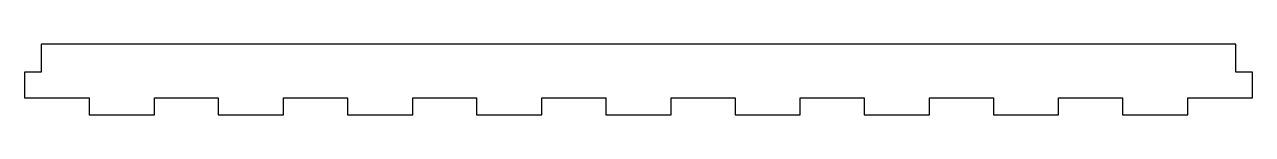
# Model space of a CAD drawing. Header units: millimetres. Extents: x -219 to 219, y -13 to 13.
import ezdxf

# ---------------------------------------------------------------- set-up
doc = ezdxf.new("R2010")
doc.units = ezdxf.units.MM
doc.layers.get('0').update_dxf_attribs({"linetype": 'CONTINUOUS'})

msp = doc.modelspace()

# ---------------------------------------------------------------- linework, layer by layer
for p, q in [((213.49, 12.63), (-213.49, 12.63)), ((-213.49, 12.63), (-213.49, 2.62)), ((213.49, 2.62), (213.49, 12.63)), ((-213.49, 2.62), (-219.49, 2.62)), ((-219.49, 2.62), (-219.49, -6.63)), ((219.49, 2.62), (213.49, 2.62)), ((219.49, -6.63), (219.49, 2.62)), ((-219.49, -6.63), (-196.4, -6.63)), ((-196.4, -6.63), (-196.4, -12.63)), ((-173.06, -12.63), (-173.06, -6.63)), ((-173.06, -6.63), (-150.22, -6.63)), ((-150.22, -6.63), (-150.22, -12.63)), ((-126.88, -12.63), (-126.88, -6.63)), ((-126.88, -6.63), (-104.04, -6.63)), ((-104.04, -6.63), (-104.04, -12.63)), ((-80.7, -12.63), (-80.7, -6.63)), ((-80.7, -6.63), (-57.86, -6.63)), ((-57.86, -6.63), (-57.86, -12.63)), ((-34.51, -12.63), (-34.51, -6.63)), ((-34.51, -6.63), (-11.67, -6.63)), ((-11.67, -6.63), (-11.67, -12.63)), ((11.67, -12.63), (11.67, -6.63)), ((11.67, -6.63), (34.51, -6.63)), ((34.51, -6.63), (34.51, -12.63)), ((57.85, -12.63), (57.85, -6.63)), ((57.85, -6.63), (80.69, -6.63)), ((80.69, -6.63), (80.69, -12.63)), ((104.03, -12.63), (104.03, -6.63)), ((104.03, -6.63), (126.87, -6.63)), ((126.87, -6.63), (126.87, -12.63)), ((150.21, -12.63), (150.21, -6.63)), ((150.21, -6.63), (173.05, -6.63)), ((173.05, -6.63), (173.05, -12.63)), ((196.4, -6.63), (219.49, -6.63)), ((196.4, -12.63), (196.4, -6.63)), ((-196.4, -12.63), (-173.06, -12.63)), ((-150.22, -12.63), (-126.88, -12.63)), ((-104.04, -12.63), (-80.7, -12.63)), ((-57.86, -12.63), (-34.51, -12.63)), ((-11.67, -12.63), (11.67, -12.63)), ((34.51, -12.63), (57.85, -12.63)), ((80.69, -12.63), (104.03, -12.63)), ((126.87, -12.63), (150.21, -12.63)), ((173.05, -12.63), (196.4, -12.63))]:
    msp.add_line(p, q)

doc.saveas('drawing.dxf')
